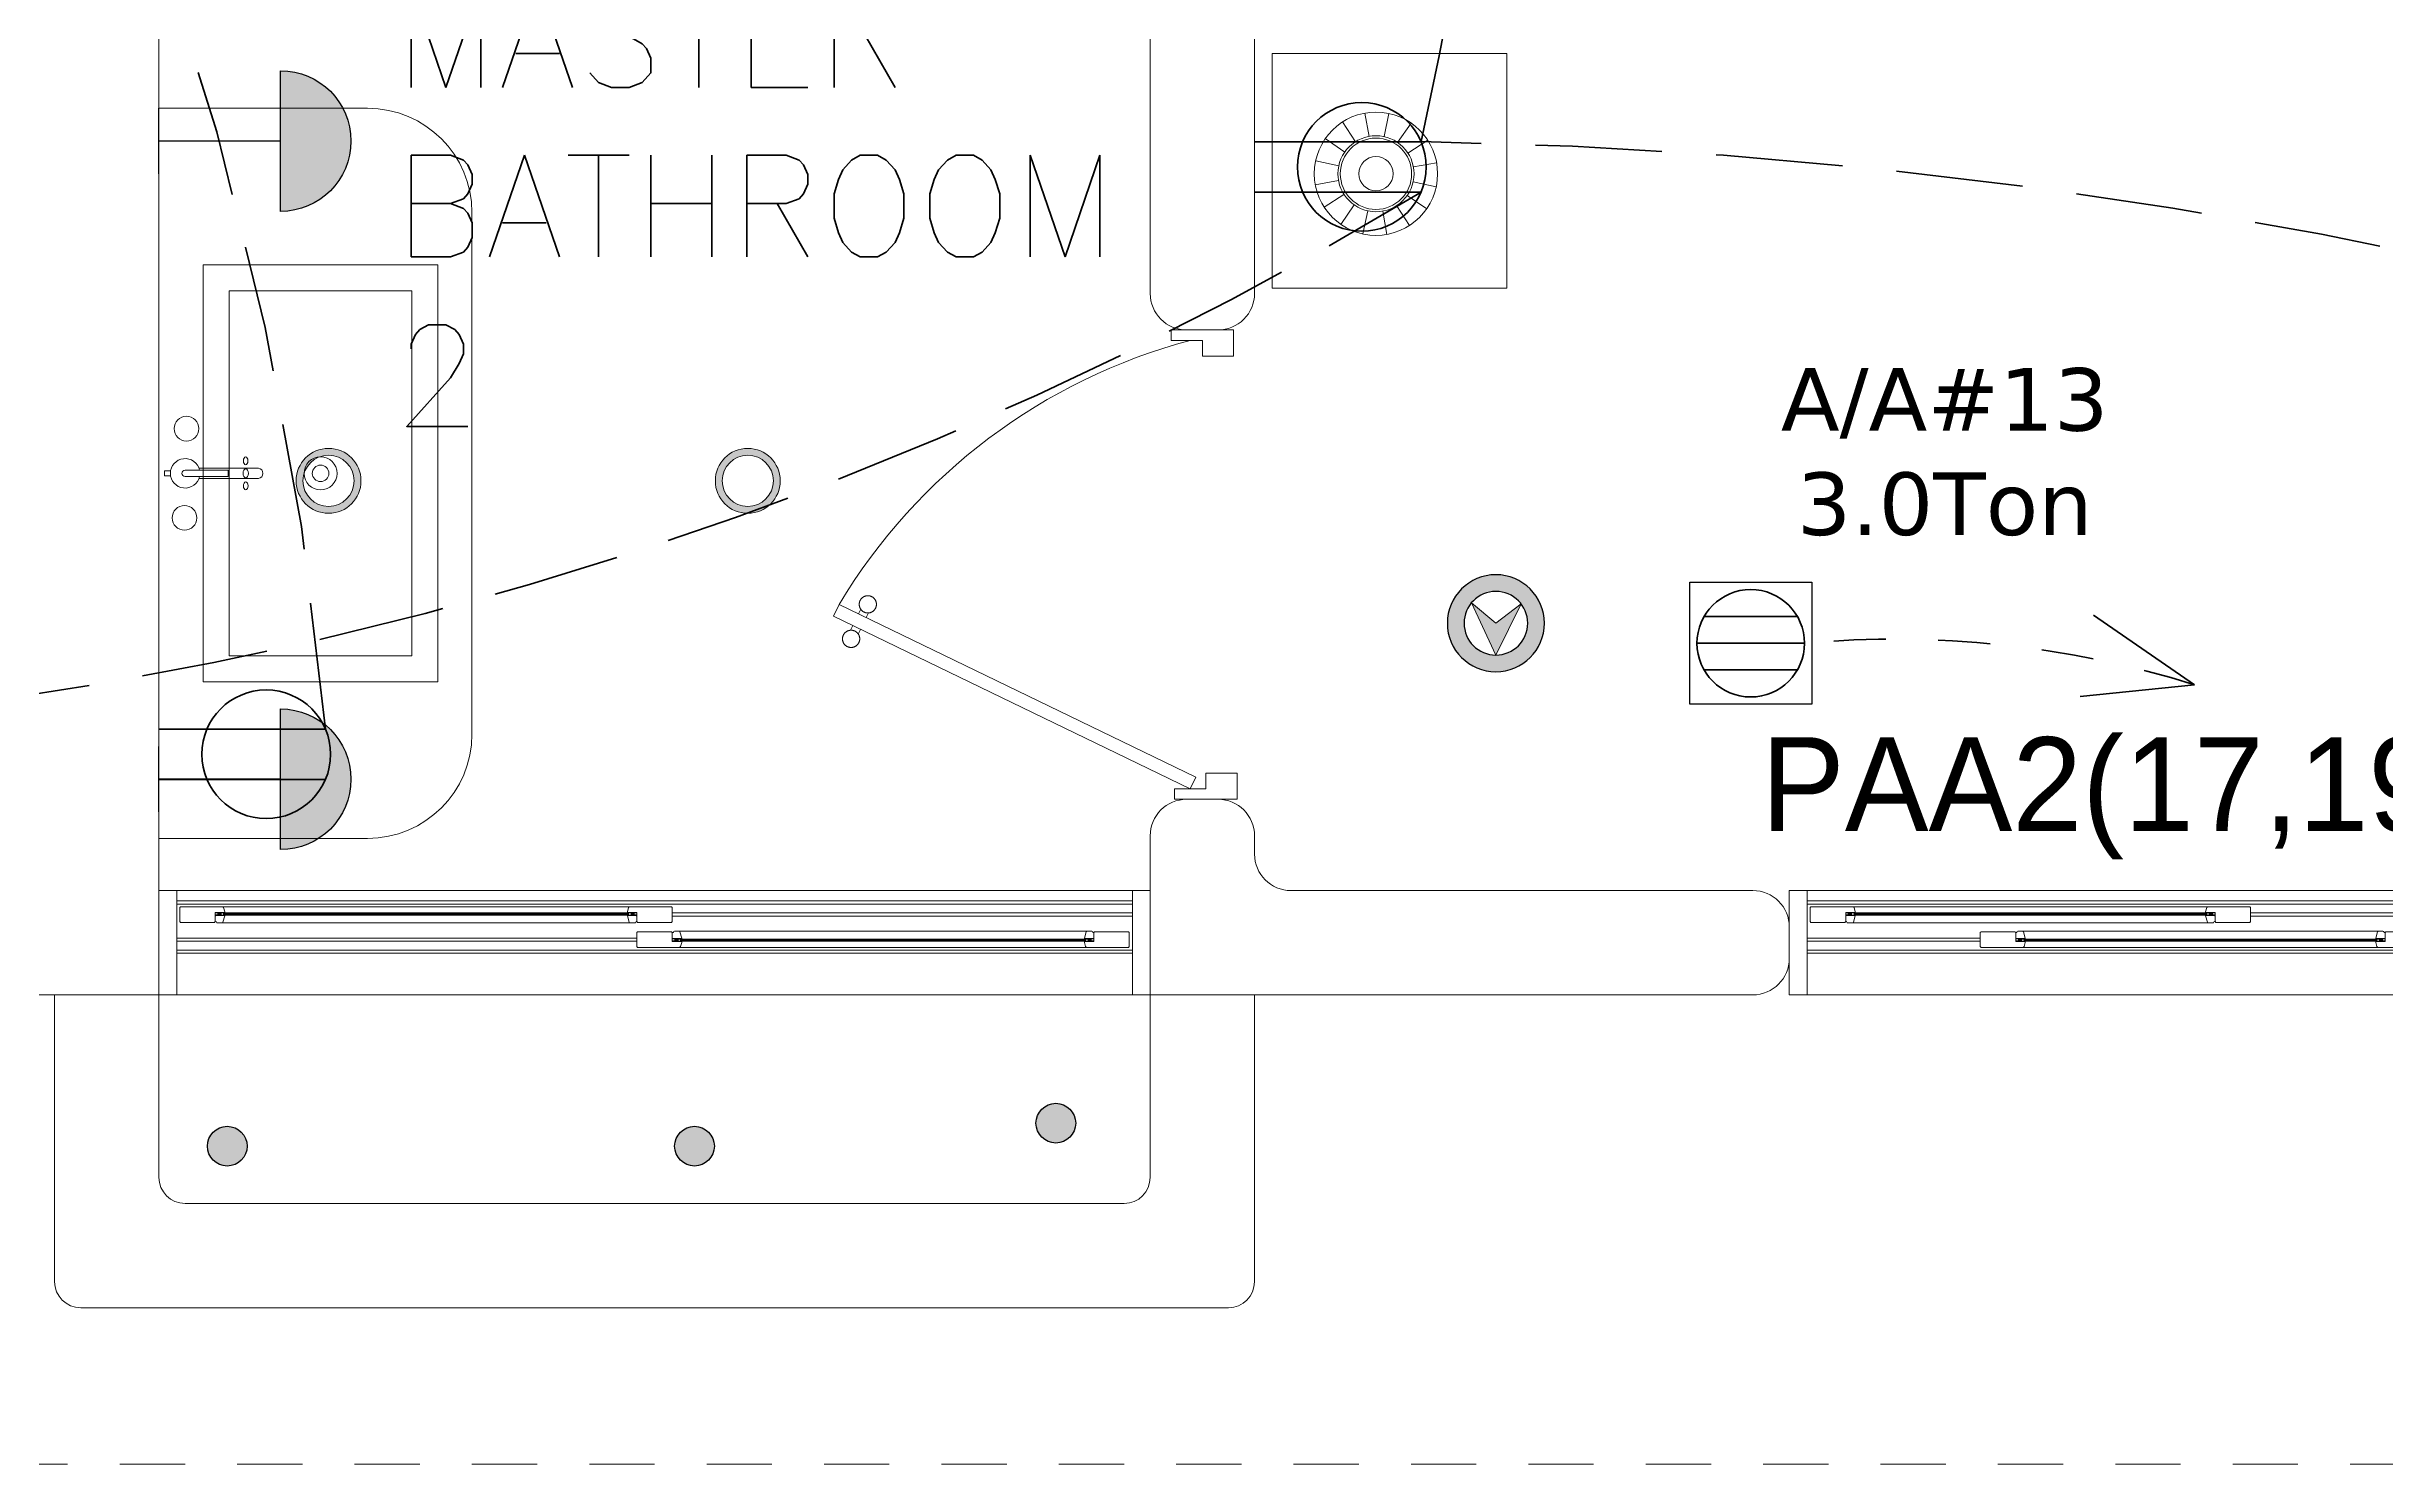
# Model space of a CAD drawing. Header units: metres. Extents: x 14 to 2416, y -346 to 476.
# Drawn here: x 146.262 to 150.744, y -152.828 to -150.11 of the extents above; entities that cross this region are included whole.
import ezdxf

# ---------------------------------------------------------------- set-up
doc = ezdxf.new("R2010")
doc.units = ezdxf.units.M
for name, pattern in [('0', [0]), ('CONTINUA', [0]), ('Dash Style-2', [0.694425, 0.48607, -0.208355]), ('HIDDEN2', [0.1875, 0.125, -0.0625])]:
    doc.linetypes.add(name, pattern=pattern)
doc.layers.get('0').update_dxf_attribs({"linetype": '0', "lineweight": 20})
doc.layers.add('1', color=1, linetype='Continuous')
doc.layers.add('MAVA Luminarias', color=1, linetype='Continuous')
for name, color, linetype, lineweight in [('A-ANNO-TEXT', 20, 'Continuous', 13), ('A-DOOR', 35, 'Continuous', 5), ('A-WALL', 250, 'Continuous', 20), ('baños', 251, 'Continuous', 0), ('cristales', 131, 'Continuous', 0), ('E Base Registro', 8, 'Continuous', 30), ('E Salida AAcond', 144, 'Continuous', 40), ('E Salida TCorrientes', 24, 'CONTINUA', 40), ('E Tuberia AAcond', 144, 'Dash Style-2', 40), ('E Tuberia Emp Piso', 24, 'Dash Style-2', 40), ('MAVA', 1, 'Continuous', 15), ('MAVA -LUMINARIAS', 1, 'Continuous', 18), ('MOBILIARIOS', 252, 'Continuous', 0), ('muros bajitos', 252, 'Continuous', 5), ('textos', 7, 'Continuous', 0)]:
    doc.layers.add(name, color=color, linetype=linetype, lineweight=lineweight)
doc.layers.add('Techos 1', color=7, linetype='HIDDEN2', lineweight=9, true_color=0x42391a)
doc.styles.add('CENTURY GOTHIC', font='GOTHIC.TTF')
doc.styles.get("Standard").update_dxf_attribs({"font": 'arial.ttf', "height": 0.1875})

# ---------------------------------------------------------------- blocks, each defined once
blk = doc.blocks.new('A$Cb50f4bf1')
at = {"layer": 'MOBILIARIOS'}
for p, q in [((0.45, 0.45), (0, 0.45)), ((0, 0.45), (0, 0)), ((0.45, 0), (0.45, 0.45)), ((0.2058, 0.3663), (0.2154, 0.322)), ((0.2519, 0.3671), (0.2438, 0.3224)), ((0.1314, 0.3148), (0.1695, 0.2902)), ((0.1635, 0.348), (0.1893, 0.3107)), ((0.2948, 0.3501), (0.2703, 0.312)), ((0.328, 0.318), (0.2907, 0.2922)), ((0.1144, 0.2719), (0.1591, 0.2638)), ((0.3463, 0.2757), (0.302, 0.2661)), ((0.1152, 0.2258), (0.1595, 0.2353)), ((0.3471, 0.2296), (0.3025, 0.2377)), ((0.1335, 0.1834), (0.1708, 0.2092)), ((0.1667, 0.1514), (0.1913, 0.1895)), ((0.2557, 0.1352), (0.2462, 0.1795)), ((0.2981, 0.1535), (0.2723, 0.1908)), ((0.3301, 0.1867), (0.292, 0.2112)), ((0.2096, 0.1344), (0.2177, 0.179)), ((0, 0), (0.45, 0))]:
    blk.add_line(p, q, dxfattribs=at)
for radius in [0.1182, 0.0729, 0.0684, 0.0328]:
    blk.add_circle((0.2308, 0.2507), radius, dxfattribs=at)
blk = doc.blocks.new('A$C539e194f')
at = {"layer": 'A-DOOR'}
for p, q in [((0, 0.2), (3.2, 0.2)), ((0, 0), (0, 0.2)), ((0.034, 0.2), (0.034, 0)), ((3.166, 0.2), (3.166, 0)), ((3.2, 0), (3.2, 0.2)), ((0.034, 0.12), (3.166, 0.12)), ((0.366, 0.1075), (0.3675, 0.109)), ((0.366, 0.0805), (0.366, 0.1075)), ((0.3675, 0.109), (0.4481, 0.109)), ((0.4515, 0.098), (0.434, 0.098)), ((0.434, 0.098), (0.434, 0.0805)), ((0.434, 0.095), (0.439, 0.095)), ((0.434, 0.095), (0.439, 0.095)), ((0.439, 0.097), (0.445, 0.093)), ((0.439, 0.093), (0.445, 0.097)), ((0.4481, 0.109), (0.45, 0.1075)), ((1.1279, 0.109), (0.4481, 0.109)), ((0.45, 0.1075), (0.452, 0.0995)), ((0.452, 0.0985), (0.4515, 0.098)), ((0.452, 0.0995), (0.452, 0.0985)), ((1.126, 0.1075), (1.124, 0.0995)), ((1.124, 0.0995), (1.124, 0.0985)), ((1.124, 0.0985), (1.1245, 0.098)), ((1.1245, 0.098), (1.142, 0.098)), ((1.1279, 0.109), (1.126, 0.1075)), ((1.2085, 0.109), (1.1279, 0.109)), ((1.137, 0.097), (1.131, 0.093)), ((1.137, 0.093), (1.131, 0.097)), ((1.142, 0.095), (1.137, 0.095)), ((1.142, 0.095), (1.137, 0.095)), ((1.142, 0.098), (1.142, 0.0805)), ((1.21, 0.1075), (1.2085, 0.109)), ((1.21, 0.0805), (1.21, 0.1075)), ((1.99, 0.1075), (1.9915, 0.109)), ((1.99, 0.0805), (1.99, 0.1075)), ((1.9915, 0.109), (2.0721, 0.109)), ((2.0755, 0.098), (2.058, 0.098)), ((2.058, 0.098), (2.058, 0.0805)), ((2.058, 0.095), (2.063, 0.095)), ((2.058, 0.095), (2.063, 0.095)), ((2.063, 0.097), (2.069, 0.093)), ((2.063, 0.093), (2.069, 0.097)), ((2.0721, 0.109), (2.074, 0.1075)), ((2.0721, 0.109), (2.7519, 0.109)), ((2.074, 0.1075), (2.076, 0.0995)), ((2.076, 0.0985), (2.0755, 0.098)), ((2.076, 0.0995), (2.076, 0.0985)), ((2.75, 0.1075), (2.748, 0.0995)), ((2.748, 0.0995), (2.748, 0.0985)), ((2.748, 0.0985), (2.7485, 0.098)), ((2.7485, 0.098), (2.766, 0.098)), ((2.7519, 0.109), (2.75, 0.1075)), ((2.8325, 0.109), (2.7519, 0.109)), ((2.761, 0.097), (2.755, 0.093)), ((2.761, 0.093), (2.755, 0.097)), ((2.766, 0.095), (2.761, 0.095)), ((2.766, 0.095), (2.761, 0.095)), ((2.766, 0.098), (2.766, 0.0805)), ((2.834, 0.1075), (2.8325, 0.109)), ((2.834, 0.0805), (2.834, 0.1075)), ((0.0415, 0.061), (0.04, 0.0595)), ((0.04, 0.0595), (0.04, 0.0325)), ((0.1065, 0.061), (0.0415, 0.061)), ((0.108, 0.0595), (0.1065, 0.061)), ((0.108, 0.042), (0.108, 0.0595)), ((0.108, 0.045), (0.113, 0.045)), ((0.108, 0.045), (0.113, 0.045)), ((0.113, 0.043), (0.119, 0.047)), ((0.113, 0.047), (0.119, 0.043)), ((0.8028, 0.062), (0.1212, 0.062)), ((0.3675, 0.079), (0.366, 0.0805)), ((0.4325, 0.079), (0.3675, 0.079)), ((0.434, 0.0805), (0.4325, 0.079)), ((0.4472, 0.078), (1.1288, 0.078)), ((0.811, 0.043), (0.805, 0.047)), ((0.811, 0.047), (0.805, 0.043)), ((0.816, 0.045), (0.811, 0.045)), ((0.816, 0.045), (0.811, 0.045)), ((0.816, 0.0595), (0.8175, 0.061)), ((0.816, 0.042), (0.816, 0.0595)), ((0.8175, 0.061), (0.8825, 0.061)), ((0.884, 0.0595), (0.8825, 0.061)), ((0.884, 0.0595), (0.884, 0.0325)), ((1.142, 0.0805), (1.1435, 0.079)), ((1.1435, 0.079), (1.2085, 0.079)), ((1.2085, 0.079), (1.21, 0.0805)), ((1.9915, 0.079), (1.99, 0.0805)), ((2.0565, 0.079), (1.9915, 0.079)), ((2.058, 0.0805), (2.0565, 0.079)), ((2.7528, 0.078), (2.0712, 0.078)), ((2.316, 0.0595), (2.3175, 0.061)), ((2.316, 0.0595), (2.316, 0.0325)), ((2.3825, 0.061), (2.3175, 0.061)), ((2.384, 0.0595), (2.3825, 0.061)), ((2.384, 0.042), (2.384, 0.0595)), ((2.384, 0.045), (2.389, 0.045)), ((2.384, 0.045), (2.389, 0.045)), ((2.389, 0.043), (2.395, 0.047)), ((2.389, 0.047), (2.395, 0.043)), ((2.3972, 0.062), (3.0788, 0.062)), ((2.766, 0.0805), (2.7675, 0.079)), ((2.7675, 0.079), (2.8325, 0.079)), ((2.8325, 0.079), (2.834, 0.0805)), ((3.087, 0.043), (3.081, 0.047)), ((3.087, 0.047), (3.081, 0.043)), ((3.092, 0.045), (3.087, 0.045)), ((3.092, 0.045), (3.087, 0.045)), ((3.092, 0.0595), (3.0935, 0.061)), ((3.092, 0.042), (3.092, 0.0595)), ((3.0935, 0.061), (3.1585, 0.061)), ((3.1585, 0.061), (3.16, 0.0595)), ((3.16, 0.0595), (3.16, 0.0325)), ((0.034, 0.02), (3.166, 0.02)), ((0.04, 0.0325), (0.0415, 0.031)), ((0.0415, 0.031), (0.1221, 0.031)), ((0.1255, 0.042), (0.108, 0.042)), ((0.1221, 0.031), (0.124, 0.0325)), ((0.1221, 0.031), (0.8019, 0.031)), ((0.124, 0.0325), (0.126, 0.0405)), ((0.126, 0.0415), (0.1255, 0.042)), ((0.126, 0.0405), (0.126, 0.0415)), ((0.798, 0.0415), (0.7985, 0.042)), ((0.798, 0.0405), (0.798, 0.0415)), ((0.8, 0.0325), (0.798, 0.0405)), ((0.7985, 0.042), (0.816, 0.042)), ((0.8019, 0.031), (0.8, 0.0325)), ((0.8825, 0.031), (0.8019, 0.031)), ((0.884, 0.0325), (0.8825, 0.031)), ((2.316, 0.0325), (2.3175, 0.031)), ((2.3175, 0.031), (2.3981, 0.031)), ((2.4015, 0.042), (2.384, 0.042)), ((2.3981, 0.031), (2.4, 0.0325)), ((3.0779, 0.031), (2.3981, 0.031)), ((2.4, 0.0325), (2.402, 0.0405)), ((2.402, 0.0415), (2.4015, 0.042)), ((2.402, 0.0405), (2.402, 0.0415)), ((3.074, 0.0415), (3.0745, 0.042)), ((3.074, 0.0405), (3.074, 0.0415)), ((3.076, 0.0325), (3.074, 0.0405)), ((3.0745, 0.042), (3.092, 0.042)), ((3.0779, 0.031), (3.076, 0.0325)), ((3.1585, 0.031), (3.0779, 0.031)), ((3.16, 0.0325), (3.1585, 0.031)), ((0, 0), (3.2, 0))]:
    blk.add_line(p, q, dxfattribs=at)
at = {"layer": 'A-DOOR', "color": 8}
for p, q in [((0.034, 0.114), (3.166, 0.114)), ((0.366, 0.097), (0.034, 0.097)), ((0.366, 0.091), (0.034, 0.091)), ((1.21, 0.097), (1.99, 0.097)), ((1.21, 0.091), (1.99, 0.091)), ((2.834, 0.097), (3.166, 0.097)), ((2.834, 0.091), (3.166, 0.091)), ((2.316, 0.049), (0.884, 0.049)), ((0.034, 0.026), (3.166, 0.026)), ((2.316, 0.043), (0.884, 0.043))]:
    blk.add_line(p, q, dxfattribs=at)
at = {"layer": 'A-DOOR'}
for points in [[(0.434, 0.095), (0.439, 0.095), (0.439, 0.095), (0.434, 0.095)], [(1.137, 0.097), (0.439, 0.097), (0.439, 0.093), (1.137, 0.093)], [(0.439, 0.097), (0.445, 0.097), (0.445, 0.093), (0.439, 0.093)], [(0.4515, 0.098), (0.4395, 0.098), (0.4395, 0.097), (0.4515, 0.097)], [(0.4515, 0.093), (0.4395, 0.093), (0.4395, 0.092), (0.4515, 0.092)], [(0.445, 0.097), (0.45, 0.097), (0.45, 0.093), (0.445, 0.093)], [(1.1245, 0.098), (1.1365, 0.098), (1.1365, 0.097), (1.1245, 0.097)], [(1.1245, 0.093), (1.1365, 0.093), (1.1365, 0.092), (1.1245, 0.092)], [(1.131, 0.097), (1.126, 0.097), (1.126, 0.093), (1.131, 0.093)], [(1.137, 0.097), (1.131, 0.097), (1.131, 0.093), (1.137, 0.093)], [(1.142, 0.095), (1.137, 0.095), (1.137, 0.095), (1.142, 0.095)], [(2.058, 0.095), (2.063, 0.095), (2.063, 0.095), (2.058, 0.095)], [(2.063, 0.097), (2.069, 0.097), (2.069, 0.093), (2.063, 0.093)], [(2.063, 0.097), (2.761, 0.097), (2.761, 0.093), (2.063, 0.093)], [(2.0755, 0.098), (2.0635, 0.098), (2.0635, 0.097), (2.0755, 0.097)], [(2.0755, 0.093), (2.0635, 0.093), (2.0635, 0.092), (2.0755, 0.092)], [(2.069, 0.097), (2.074, 0.097), (2.074, 0.093), (2.069, 0.093)], [(2.7485, 0.098), (2.7605, 0.098), (2.7605, 0.097), (2.7485, 0.097)], [(2.7485, 0.093), (2.7605, 0.093), (2.7605, 0.092), (2.7485, 0.092)], [(2.755, 0.097), (2.75, 0.097), (2.75, 0.093), (2.755, 0.093)], [(2.761, 0.097), (2.755, 0.097), (2.755, 0.093), (2.761, 0.093)], [(2.766, 0.095), (2.761, 0.095), (2.761, 0.095), (2.766, 0.095)], [(0.108, 0.045), (0.113, 0.045), (0.113, 0.045), (0.108, 0.045)], [(0.113, 0.043), (0.119, 0.043), (0.119, 0.047), (0.113, 0.047)], [(0.113, 0.043), (0.811, 0.043), (0.811, 0.047), (0.113, 0.047)], [(0.1255, 0.047), (0.1135, 0.047), (0.1135, 0.048), (0.1255, 0.048)], [(0.119, 0.043), (0.124, 0.043), (0.124, 0.047), (0.119, 0.047)], [(0.7985, 0.047), (0.8105, 0.047), (0.8105, 0.048), (0.7985, 0.048)], [(0.805, 0.043), (0.8, 0.043), (0.8, 0.047), (0.805, 0.047)], [(0.811, 0.043), (0.805, 0.043), (0.805, 0.047), (0.811, 0.047)], [(0.816, 0.045), (0.811, 0.045), (0.811, 0.045), (0.816, 0.045)], [(2.384, 0.045), (2.389, 0.045), (2.389, 0.045), (2.384, 0.045)], [(3.087, 0.043), (2.389, 0.043), (2.389, 0.047), (3.087, 0.047)], [(2.389, 0.043), (2.395, 0.043), (2.395, 0.047), (2.389, 0.047)], [(2.4015, 0.047), (2.3895, 0.047), (2.3895, 0.048), (2.4015, 0.048)], [(2.395, 0.043), (2.4, 0.043), (2.4, 0.047), (2.395, 0.047)], [(3.0745, 0.047), (3.0865, 0.047), (3.0865, 0.048), (3.0745, 0.048)], [(3.081, 0.043), (3.076, 0.043), (3.076, 0.047), (3.081, 0.047)], [(3.087, 0.043), (3.081, 0.043), (3.081, 0.047), (3.087, 0.047)], [(3.092, 0.045), (3.087, 0.045), (3.087, 0.045), (3.092, 0.045)], [(0.1255, 0.042), (0.1135, 0.042), (0.1135, 0.043), (0.1255, 0.043)], [(0.7985, 0.042), (0.8105, 0.042), (0.8105, 0.043), (0.7985, 0.043)], [(2.4015, 0.042), (2.3895, 0.042), (2.3895, 0.043), (2.4015, 0.043)], [(3.0745, 0.042), (3.0865, 0.042), (3.0865, 0.043), (3.0745, 0.043)]]:
    blk.add_lwpolyline(points, close=True, dxfattribs=at)
for points in [[(0.4361, 0.0795, 0.341999), (0.4342, 0.081), (0.434, 0.0813), (0.434, 0.091), (0.435, 0.092), (0.452, 0.092), (0.452, 0.0915), (0.4487, 0.0791, -0.339454), (0.4472, 0.078), (0.4381, 0.078, -0.341999)], [(1.1399, 0.0795, -0.341999), (1.1418, 0.081), (1.142, 0.0813), (1.142, 0.091), (1.141, 0.092), (1.124, 0.092), (1.124, 0.0915), (1.1273, 0.0791, 0.339454), (1.1288, 0.078), (1.1379, 0.078, 0.341999)], [(2.0601, 0.0795, 0.341999), (2.0582, 0.081), (2.058, 0.0813), (2.058, 0.091), (2.059, 0.092), (2.076, 0.092), (2.076, 0.0915), (2.0727, 0.0791, -0.339454), (2.0712, 0.078), (2.0621, 0.078, -0.341999)], [(2.7639, 0.0795, -0.341999), (2.7658, 0.081), (2.766, 0.0813), (2.766, 0.091), (2.765, 0.092), (2.748, 0.092), (2.748, 0.0915), (2.7513, 0.0791, 0.339454), (2.7528, 0.078), (2.7619, 0.078, 0.341999)], [(0.1101, 0.0605, -0.341999), (0.1082, 0.059), (0.108, 0.0587), (0.108, 0.049), (0.109, 0.048), (0.126, 0.048), (0.126, 0.0485), (0.1227, 0.0609, 0.339454), (0.1212, 0.062), (0.1121, 0.062, 0.341999)], [(0.8139, 0.0605, 0.341999), (0.8158, 0.059), (0.816, 0.0587), (0.816, 0.049), (0.815, 0.048), (0.798, 0.048), (0.798, 0.0485), (0.8013, 0.0609, -0.339454), (0.8028, 0.062), (0.8119, 0.062, -0.341999)], [(2.3861, 0.0605, -0.341999), (2.3842, 0.059), (2.384, 0.0587), (2.384, 0.049), (2.385, 0.048), (2.402, 0.048), (2.402, 0.0485), (2.3987, 0.0609, 0.339454), (2.3972, 0.062), (2.3881, 0.062, 0.341999)], [(3.0899, 0.0605, 0.341999), (3.0918, 0.059), (3.092, 0.0587), (3.092, 0.049), (3.091, 0.048), (3.074, 0.048), (3.074, 0.0485), (3.0773, 0.0609, -0.339454), (3.0788, 0.062), (3.0879, 0.062, -0.341999)]]:
    blk.add_lwpolyline(points, format="xyb", close=True, dxfattribs=at)
at = {"layer": 'A-DOOR', "color": 7}
for points in [[(1.137, 0.093), (0.439, 0.093), (0.439, 0.097), (1.137, 0.097)], [(2.063, 0.093), (2.761, 0.093), (2.761, 0.097), (2.063, 0.097)], [(0.113, 0.047), (0.811, 0.047), (0.811, 0.043), (0.113, 0.043)], [(3.087, 0.047), (2.389, 0.047), (2.389, 0.043), (3.087, 0.043)]]:
    blk.add_lwpolyline(points, close=True, dxfattribs=at)
at = {"layer": 'cristales', "const_width": 0.004}
for points in [[(1.126, 0.095), (0.45, 0.095)], [(2.074, 0.095), (2.75, 0.095)], [(0.124, 0.045), (0.8, 0.045)], [(3.076, 0.045), (2.4, 0.045)]]:
    blk.add_lwpolyline(points, dxfattribs=at)
blk = doc.blocks.new('P90')
at = {"layer": 'A-DOOR'}
for p, q in [((-0.0476, -0.8576), (0.6364, -0.5264)), ((0.5992, -0.5445), (0.5949, -0.5355)), ((0.6473, -0.5489), (0.6364, -0.5264)), ((-0.0368, -0.88), (0.6473, -0.5489)), ((0.5843, -0.5517), (0.58, -0.5427)), ((0.5952, -0.5741), (0.5995, -0.5831)), ((0.6101, -0.5669), (0.6144, -0.5759)), ((-0.0368, -0.88), (-0.0476, -0.8576))]:
    blk.add_line(p, q, dxfattribs=at)
for points in [[(-0.06, -0.02), (-0.06, -0.05), (-0.12, -0.05), (-0.12, 0), (0, 0), (0, -0.02)], [(-0.0668, -0.88), (-0.0668, -0.85), (-0.1268, -0.85), (-0.1268, -0.9), (-0.0068, -0.9), (-0.0068, -0.88)]]:
    blk.add_lwpolyline(points, close=True, dxfattribs=at)
blk.add_arc((-0.3259, -1.105), 1.1228, 31.0139, 75.0797, dxfattribs=at)
for points in [[(0.5812, -0.5096), (0.5857, -0.5096), (0.5933, -0.5141), (0.5977, -0.5218), (0.5977, -0.5306), (0.5933, -0.5383), (0.5856, -0.5427), (0.5767, -0.5427), (0.5691, -0.5383), (0.5647, -0.5306), (0.5647, -0.5217), (0.5691, -0.514), (0.5768, -0.5096), (0.5812, -0.5096)], [(0.6133, -0.5758), (0.6177, -0.5758), (0.6254, -0.5803), (0.6298, -0.5879), (0.6298, -0.5968), (0.6253, -0.6045), (0.6176, -0.6089), (0.6088, -0.6089), (0.6011, -0.6044), (0.5967, -0.5967), (0.5967, -0.5879), (0.6011, -0.5802), (0.6088, -0.5758), (0.6133, -0.5758)]]:
    blk.add_open_spline(points, degree=2, dxfattribs=at)
blk = doc.blocks.new('A$C8d867532')
at = {"layer": 'baños', "linetype": 'Continuous'}
blk.add_line((0.0395, 0.4062, 0), (0.1223, 0.4062, 0.0004), dxfattribs=at)
at = {"layer": 'baños'}
for points in [[(0.0743, 0.8), (0.5243, 0.8), (0.5243, 0), (0.0743, 0)], [(0.1243, 0.75), (0.4743, 0.75), (0.4743, 0.05), (0.1243, 0.05)]]:
    blk.add_lwpolyline(points, close=True, dxfattribs=at)
at = {"layer": 'baños', "linetype": 'Continuous'}
for points, elevation in [([(0.0114, 0.405), (0.0005, 0.405), (0, 0.4043), (0, 0.3957)], 0), ([(0.1223, 0.4062), (0.1223, 0.3939)], 0.0004), ([(0, 0.3957), (0.0005, 0.395), (0.0114, 0.395)], 0)]:
    blk.add_lwpolyline(points, dxfattribs=dict(at, elevation=elevation))
blk.add_lwpolyline([(0.0672, 0.3939, -9.082434), (0.0672, 0.4062)], format="xyb", dxfattribs=at)
at = {"layer": 'baños', "linetype": 'Continuous', "elevation": 0}
for points in [[(0.0333, 0.4, -0.385153), (0.0395, 0.4062), (0.0395, 0.4062)], [(0.0661, 0.4101), (0.1804, 0.4101, -0.363105), (0.1887, 0.4, -0.363105), (0.1804, 0.39), (0.0661, 0.39)], [(0.0333, 0.4, 0.385153), (0.0395, 0.3939), (0.0395, 0.3939)]]:
    blk.add_lwpolyline(points, format="xyb", dxfattribs=at)
at = {"layer": 'baños', "linetype": 'Continuous', "extrusion": (1.31781e-06, -1, -8.43443e-26), "elevation": -0.3939}
blk.add_lwpolyline([(0.1223, 0.0004), (0.0395, 0)], close=True, dxfattribs=at)
at = {"layer": 'baños', "linetype": 'Continuous'}
for centre, radius in [((0.0422, 0.4857), 0.0237), ((0.2993, 0.4), 0.0317), ((0.2993, 0.4), 0.0159), ((0.0384, 0.3146), 0.0237)]:
    blk.add_circle(centre, radius, dxfattribs=at)
at = {"layer": 'baños', "linetype": 'Continuous', "extrusion": (3.61622e-27, 8.43443e-26, -1)}
for centre, major_axis, ratio in [((0.1558, 0.4), (0, -0.0085), 0.599546), ((0.1557, 0.424), (0.00005, -0.0075), 0.581577), ((0.1558, 0.376), (0.00005, -0.0075), 0.581577)]:
    blk.add_ellipse(centre, major_axis=major_axis, ratio=ratio, dxfattribs=at)
at = {"layer": 'baños', "linetype": 'Continuous', "flags": 8}
for tag, p in [('TRADENAME', (0.1887, 0.4, 0)), ('MODELNUMBER', (0.1887, 0.4, 0)), ('MATERIAL', (0.1888, 0.4, 0)), ('PRODUCT', (0.1888, 0.4, 0))]:
    blk.add_attdef(tag, p, '', height=0.0000254, rotation=270.0001, dxfattribs=at)
at = {"layer": 'baños', "linetype": 'Continuous'}
for tag, p in [('MATERIAL', (0.299, 0.3999)), ('PRODUCT', (0.299, 0.3999)), ('TRADENAME', (0.2991, 0.3999)), ('MODELNUMBER', (0.2991, 0.3999))]:
    blk.add_attdef(tag, p, '', height=0.0000254, rotation=90.0001, dxfattribs=at)
blk = doc.blocks.new('A$C57825f6e')
at = {"layer": 'A-DOOR'}
for p, q in [((0, 0.2), (1.9, 0.2)), ((0, 0.2), (0, 0)), ((0.034, 0), (0.034, 0.2)), ((0.034, 0.18), (1.866, 0.18)), ((1.866, 0), (1.866, 0.2)), ((1.9, 0.2), (1.9, 0)), ((0.04, 0.1675), (0.0415, 0.169)), ((0.04, 0.1405), (0.04, 0.1675)), ((0.0415, 0.139), (0.04, 0.1405)), ((0.0415, 0.169), (0.1221, 0.169)), ((0.1065, 0.139), (0.0415, 0.139)), ((0.108, 0.1405), (0.1065, 0.139)), ((0.1255, 0.158), (0.108, 0.158)), ((0.108, 0.158), (0.108, 0.1405)), ((0.108, 0.155), (0.113, 0.155)), ((0.108, 0.155), (0.113, 0.155)), ((0.113, 0.157), (0.119, 0.153)), ((0.113, 0.153), (0.119, 0.157)), ((0.9028, 0.138), (0.1212, 0.138)), ((0.1221, 0.169), (0.124, 0.1675)), ((0.1221, 0.169), (0.9019, 0.169)), ((0.124, 0.1675), (0.126, 0.1595)), ((0.126, 0.1585), (0.1255, 0.158)), ((0.126, 0.1595), (0.126, 0.1585)), ((0.9, 0.1675), (0.898, 0.1595)), ((0.898, 0.1595), (0.898, 0.1585)), ((0.898, 0.1585), (0.8985, 0.158)), ((0.8985, 0.158), (0.916, 0.158)), ((0.9019, 0.169), (0.9, 0.1675)), ((0.9825, 0.169), (0.9019, 0.169)), ((0.911, 0.157), (0.905, 0.153)), ((0.911, 0.153), (0.905, 0.157)), ((0.916, 0.155), (0.911, 0.155)), ((0.916, 0.155), (0.911, 0.155)), ((0.916, 0.158), (0.916, 0.1405)), ((0.916, 0.1405), (0.9175, 0.139)), ((0.9175, 0.139), (0.9825, 0.139)), ((0.984, 0.1675), (0.9825, 0.169)), ((0.984, 0.1405), (0.9825, 0.139)), ((0.984, 0.1405), (0.984, 0.1675)), ((0.9175, 0.121), (0.916, 0.1195)), ((0.916, 0.1195), (0.916, 0.0925)), ((0.916, 0.0925), (0.9175, 0.091)), ((0.9825, 0.121), (0.9175, 0.121)), ((0.9175, 0.091), (0.9981, 0.091)), ((0.984, 0.1195), (0.9825, 0.121)), ((0.984, 0.102), (0.984, 0.1195)), ((0.984, 0.105), (0.989, 0.105)), ((0.984, 0.105), (0.989, 0.105)), ((1.0015, 0.102), (0.984, 0.102)), ((0.989, 0.103), (0.995, 0.107)), ((0.989, 0.107), (0.995, 0.103)), ((0.9972, 0.122), (1.7788, 0.122)), ((0.9981, 0.091), (1, 0.0925)), ((1.7779, 0.091), (0.9981, 0.091)), ((1, 0.0925), (1.002, 0.1005)), ((1.002, 0.1015), (1.0015, 0.102)), ((1.002, 0.1005), (1.002, 0.1015)), ((1.774, 0.1015), (1.7745, 0.102)), ((1.774, 0.1005), (1.774, 0.1015)), ((1.776, 0.0925), (1.774, 0.1005)), ((1.7745, 0.102), (1.792, 0.102)), ((1.7779, 0.091), (1.776, 0.0925)), ((1.8585, 0.091), (1.7779, 0.091)), ((1.787, 0.103), (1.781, 0.107)), ((1.787, 0.107), (1.781, 0.103)), ((1.792, 0.105), (1.787, 0.105)), ((1.792, 0.105), (1.787, 0.105)), ((1.792, 0.1195), (1.7935, 0.121)), ((1.792, 0.102), (1.792, 0.1195)), ((1.7935, 0.121), (1.8585, 0.121)), ((1.8585, 0.121), (1.86, 0.1195)), ((1.86, 0.0925), (1.8585, 0.091)), ((1.86, 0.1195), (1.86, 0.0925)), ((0.034, 0.08), (1.866, 0.08)), ((0, 0), (1.9, 0))]:
    blk.add_line(p, q, dxfattribs=at)
at = {"layer": 'A-DOOR', "color": 8}
for p, q in [((0.034, 0.174), (1.866, 0.174)), ((1.866, 0.157), (0.984, 0.157)), ((1.866, 0.151), (0.984, 0.151)), ((0.916, 0.109), (0.034, 0.109)), ((0.916, 0.103), (0.034, 0.103)), ((0.034, 0.086), (1.866, 0.086))]:
    blk.add_line(p, q, dxfattribs=at)
at = {"layer": 'A-DOOR'}
for points in [[(0.108, 0.155), (0.113, 0.155), (0.113, 0.155), (0.108, 0.155)], [(0.113, 0.157), (0.119, 0.157), (0.119, 0.153), (0.113, 0.153)], [(0.113, 0.157), (0.911, 0.157), (0.911, 0.153), (0.113, 0.153)], [(0.1255, 0.158), (0.1135, 0.158), (0.1135, 0.157), (0.1255, 0.157)], [(0.1255, 0.153), (0.1135, 0.153), (0.1135, 0.152), (0.1255, 0.152)], [(0.119, 0.157), (0.124, 0.157), (0.124, 0.153), (0.119, 0.153)], [(0.8985, 0.158), (0.9105, 0.158), (0.9105, 0.157), (0.8985, 0.157)], [(0.8985, 0.153), (0.9105, 0.153), (0.9105, 0.152), (0.8985, 0.152)], [(0.905, 0.157), (0.9, 0.157), (0.9, 0.153), (0.905, 0.153)], [(0.911, 0.157), (0.905, 0.157), (0.905, 0.153), (0.911, 0.153)], [(0.916, 0.155), (0.911, 0.155), (0.911, 0.155), (0.916, 0.155)], [(0.984, 0.105), (0.989, 0.105), (0.989, 0.105), (0.984, 0.105)], [(1.787, 0.103), (0.989, 0.103), (0.989, 0.107), (1.787, 0.107)], [(0.989, 0.103), (0.995, 0.103), (0.995, 0.107), (0.989, 0.107)], [(1.0015, 0.107), (0.9895, 0.107), (0.9895, 0.108), (1.0015, 0.108)], [(1.0015, 0.102), (0.9895, 0.102), (0.9895, 0.103), (1.0015, 0.103)], [(0.995, 0.103), (1, 0.103), (1, 0.107), (0.995, 0.107)], [(1.7745, 0.107), (1.7865, 0.107), (1.7865, 0.108), (1.7745, 0.108)], [(1.7745, 0.102), (1.7865, 0.102), (1.7865, 0.103), (1.7745, 0.103)], [(1.781, 0.103), (1.776, 0.103), (1.776, 0.107), (1.781, 0.107)], [(1.787, 0.103), (1.781, 0.103), (1.781, 0.107), (1.787, 0.107)], [(1.792, 0.105), (1.787, 0.105), (1.787, 0.105), (1.792, 0.105)]]:
    blk.add_lwpolyline(points, close=True, dxfattribs=at)
for points in [[(0.1101, 0.1395, 0.341999), (0.1082, 0.141), (0.108, 0.1413), (0.108, 0.151), (0.109, 0.152), (0.126, 0.152), (0.126, 0.1515), (0.1227, 0.1391, -0.339454), (0.1212, 0.138), (0.1121, 0.138, -0.341999)], [(0.9139, 0.1395, -0.341999), (0.9158, 0.141), (0.916, 0.1413), (0.916, 0.151), (0.915, 0.152), (0.898, 0.152), (0.898, 0.1515), (0.9013, 0.1391, 0.339454), (0.9028, 0.138), (0.9119, 0.138, 0.341999)], [(0.9861, 0.1205, -0.341999), (0.9842, 0.119), (0.984, 0.1187), (0.984, 0.109), (0.985, 0.108), (1.002, 0.108), (1.002, 0.1085), (0.9987, 0.1209, 0.339454), (0.9972, 0.122), (0.9881, 0.122, 0.341999)], [(1.7899, 0.1205, 0.341999), (1.7918, 0.119), (1.792, 0.1187), (1.792, 0.109), (1.791, 0.108), (1.774, 0.108), (1.774, 0.1085), (1.7773, 0.1209, -0.339454), (1.7788, 0.122), (1.7879, 0.122, -0.341999)]]:
    blk.add_lwpolyline(points, format="xyb", close=True, dxfattribs=at)
at = {"layer": 'A-DOOR', "color": 7}
for points in [[(0.113, 0.153), (0.911, 0.153), (0.911, 0.157), (0.113, 0.157)], [(1.787, 0.107), (0.989, 0.107), (0.989, 0.103), (1.787, 0.103)]]:
    blk.add_lwpolyline(points, close=True, dxfattribs=at)
at = {"layer": 'cristales', "const_width": 0.004}
for points in [[(0.124, 0.155), (0.9, 0.155)], [(1.776, 0.105), (1, 0.105)]]:
    blk.add_lwpolyline(points, dxfattribs=at)
blk = doc.blocks.new('PL BASE 2N NASAS 09')
at = {"layer": 'A-WALL'}
for p, q in [((174.1475, -23.8682), (174.1475, -20.6058)), ((173.9475, -21.6017), (173.9475, -23.8667)), ((172.0475, -22.6608), (172.0475, -25.2117)), ((174.0175, -23.9367), (174.0775, -23.9367)), ((174.0175, -24.8367), (174.0775, -24.8367)), ((173.9475, -24.9067), (173.9475, -25.2117)), ((174.1475, -24.9067), (174.1475, -24.9417)), ((175.1026, -25.0117), (174.2175, -25.0117)), ((175.1726, -25.1417), (175.1726, -25.0817)), ((172.0475, -25.2117), (170.9725, -25.2117)), ((175.1026, -25.2117), (173.9475, -25.2117))]:
    blk.add_line(p, q, dxfattribs=at)
for centre, start, end in [((174.0175, -23.8667), 180, 270), ((174.0775, -23.8667), 270, 0.0062), ((174.0175, -24.9067), 90, 180), ((174.0775, -24.9067), 0, 90), ((174.2175, -24.9417), 180, 270), ((175.1026, -25.0817), 360, 90), ((175.1026, -25.1417), 270, 360)]:
    blk.add_arc(centre, 0.07, start, end, dxfattribs=at)
at = {"layer": 'baños'}
for p, q in [((172.4475, -23.5117), (172.0475, -23.5117)), ((172.6475, -23.7117), (172.6475, -24.7117)), ((172.4475, -24.9117), (172.0475, -24.9117))]:
    blk.add_line(p, q, dxfattribs=at)
for centre, start, end in [((172.4475, -23.7117), 0, 90), ((172.4475, -24.7117), 270, 0)]:
    blk.add_arc(centre, 0.2, start, end, dxfattribs=at)
at = {"layer": 'muros bajitos'}
for p, q in [((171.8475, -25.2117), (171.8475, -25.7617)), ((172.0475, -25.2117), (172.0475, -25.5617)), ((173.9475, -25.2117), (173.9475, -25.5617)), ((174.1475, -25.2117), (174.1475, -25.7617)), ((173.8975, -25.6117), (172.0975, -25.6117)), ((174.0975, -25.8117), (171.8975, -25.8117))]:
    blk.add_line(p, q, dxfattribs=at)
for centre, start, end in [((172.0975, -25.5617), 180, 270), ((173.8975, -25.5617), 270, 360), ((171.8975, -25.7617), 180, 270), ((174.0975, -25.7617), 270, 0)]:
    blk.add_arc(centre, 0.05, start, end, dxfattribs=at)
at = {"layer": 'Techos 1'}
blk.add_line((160.0475, -26.1117), (185.4975, -26.1117), dxfattribs=at)
at = {"color": 1}
blk.add_blockref('A$C57825f6e', (172.0475, -25.2117), dxfattribs=at)
at = {"layer": '1', "color": 1}
ref = blk.add_blockref('A$C8d867532', (172.0581, -24.6117), dxfattribs=at)
ref.add_attrib('MATERIAL', 'VITREOUS CHINA', (172.3571, -24.2116), dxfattribs={"layer": 'baños', "linetype": 'Continuous', "height": 0.0000254, "rotation": 270.0001})
ref.add_attrib('PRODUCT', 'BATHROOM SINK', (172.3571, -24.2116), dxfattribs={"layer": 'baños', "linetype": 'Continuous', "height": 0.0000254, "rotation": 270.0001})
ref.add_attrib('TRADENAME', 'VOX', (172.3572, -24.2118), dxfattribs={"layer": 'baños', "linetype": 'Continuous', "height": 0.0000254, "rotation": 270.0001})
ref.add_attrib('MODELNUMBER', 'K-5373', (172.3572, -24.2117), dxfattribs={"layer": 'baños', "linetype": 'Continuous', "height": 0.0000254, "rotation": 270.0001})
ref.add_attrib('MATERIAL', 'BRASS', (172.2469, -24.2118, 0), dxfattribs={"layer": 'baños', "linetype": 'Continuous', "height": 0.0000254, "rotation": 90.0001})
ref.add_attrib('PRODUCT', 'FAUCETS', (172.2469, -24.2119, 0), dxfattribs={"layer": 'baños', "linetype": 'Continuous', "height": 0.0000254, "rotation": 90.0001})
ref.add_attrib('TRADENAME', 'PURIST', (172.2468, -24.2118, 0), dxfattribs={"layer": 'baños', "linetype": 'Continuous', "height": 0.0000254, "rotation": 90.0001})
ref.add_attrib('MODELNUMBER', 'K-14404-4A', (172.2468, -24.2119, 0), dxfattribs={"layer": 'baños', "linetype": 'Continuous', "height": 0.0000254, "rotation": 90.0001})
at = {"layer": 'A-DOOR', "xscale": -1}
blk.add_blockref('P90', (173.9875, -23.9367), dxfattribs=at)
at = {"layer": 'baños', "xscale": -1, "rotation": 180}
blk.add_blockref('A$C539e194f', (175.1726, -25.0117), dxfattribs=at)
at = {"layer": 'textos', "insert": (172.4974, -24.1217), "char_height": 0.195, "width": 1.854973, "attachment_point": 7}
blk.add_mtext('{\\Fromans|c0;MASTER BATHROOM\\P2}', dxfattribs=at)
blk = doc.blocks.new('PL MUEBLES 2N NASAS 09')
blk.add_blockref('PL BASE 2N NASAS 09', (49.9143, 62.717))
at = {"layer": 'MOBILIARIOS', "xscale": -1, "rotation": 90.00000000000007}
blk.add_blockref('A$Cb50f4bf1', (224.5453, 39.3106), dxfattribs=at)
blk = doc.blocks.new('A$C595364de')
blk.add_blockref('PL MUEBLES 2N NASAS 09', (-199.5618, -36.6052))
blk = doc.blocks.new('dl ip')
at = {"layer": 'MAVA', "true_color": 0xf8991e, "transparency": 33554687}
h = blk.add_hatch(color=30, dxfattribs=at)
h.dxf.hatch_style = 1
h.paths.add_polyline_path([(94.7574, -111.2088), (94.7109, -111.2482), (94.6624, -111.2113), (94.7109, -111.3092)])
at = {"layer": 'MAVA Luminarias', "linetype": 'Continuous', "true_color": 0xf8991e}
h = blk.add_hatch(color=30, dxfattribs=at)
h.paths.add_polyline_path([(94.618, -111.2482, 1), (94.8039, -111.2482, 1)])
h.paths.add_polyline_path([(94.7719, -111.2482, -1), (94.6499, -111.2482, -1)], flags=16)
at = {"layer": 'MAVA', "color": 30, "true_color": 0xf8991e}
for p, q in [((94.7109, -111.2482), (94.6624, -111.2113)), ((94.6624, -111.2113), (94.7109, -111.3092)), ((94.7109, -111.3092), (94.7574, -111.2088)), ((94.7574, -111.2088), (94.7109, -111.2482))]:
    blk.add_line(p, q, dxfattribs=at)
at = {"layer": 'MAVA Luminarias', "color": 30, "linetype": 'Continuous', "true_color": 0xf8991e}
for radius in [0.093, 0.061]:
    blk.add_circle((94.7109, -111.2482), radius, dxfattribs=at)
blk = doc.blocks.new('downlight')
at = {"layer": 'MAVA -LUMINARIAS'}
h = blk.add_hatch(color=3, dxfattribs=at)
h.dxf.hatch_style = 1
h.paths.add_polyline_path([(-5.416, -22.4571, 1), (-5.2917, -22.4571, 1)])
h.paths.add_polyline_path([(-5.3048, -22.4571, -1), (-5.4029, -22.4571, -1)], flags=16)
at = {"layer": 'MAVA -LUMINARIAS', "color": 3}
for radius in [0.0622, 0.049]:
    blk.add_circle((-5.3539, -22.4571), radius, dxfattribs=at)
blk = doc.blocks.new('piso')
at = {"layer": 'MAVA Luminarias', "transparency": 33554687}
blk.add_hatch(color=6, dxfattribs=at).paths.add_polyline_path([(513802.9217, 2035255.1736, 1), (513803.034, 2035255.1736, 1)])
at = {"layer": 'MAVA Luminarias', "color": 6, "transparency": 33554687}
blk.add_circle((513802.9779, 2035255.1736), 0.0562, dxfattribs=at)
blk = doc.blocks.new('SCONCE 2')
at = {"layer": 'MAVA Luminarias', "linetype": 'Continuous'}
blk.add_hatch(color=1, dxfattribs=at).paths.add_polyline_path([(0.3422, -0.2405, 1), (-0.169, -0.2405)])
at = {"layer": 'MAVA Luminarias', "color": 1, "linetype": 'Continuous'}
for p, q in [((-0.169, -0.2405), (0.3422, -0.2405)), ((0.0866, -0.2405), (0.0866, -0.6823)), ((-0.0323, -0.6823), (0.2056, -0.6823))]:
    blk.add_line(p, q, dxfattribs=at)
blk.add_arc((0.0866, -0.2405), 0.2556, 0, 180, dxfattribs=at)
blk = doc.blocks.new('*U451')
at = {"layer": 'E Base Registro'}
blk.add_lwpolyline([(0.3344, 0.1672), (0.3344, -0.1672), (0, -0.1672), (0, 0.1672)], close=True, dxfattribs=at)
at = {"layer": 'E Salida AAcond'}
for p, q in [((0.0394, 0.073), (0.2951, 0.073)), ((0.02, 0), (0.3144, 0)), ((0.0394, -0.073), (0.2951, -0.073))]:
    blk.add_line(p, q, dxfattribs=at)
blk.add_circle((0.1672, 0), 0.1472, dxfattribs=at)
blk = doc.blocks.new('*U432')
at = {"layer": 'E Tuberia AAcond', "linetype": 'Continuous'}
for p, q in [((0, 0), (-0.139, 0.1893)), ((-0.2144, 0.0501), (0, 0))]:
    blk.add_line(p, q, dxfattribs=at)
blk = doc.blocks.new('*U426')
at = {"layer": 'E Salida TCorrientes'}
for p, q in [((0.0403, -0.2659), (0.0403, 0)), ((-0.0403, -0.2659), (-0.0403, 0))]:
    blk.add_line(p, q, dxfattribs=at)
blk.add_circle((0, -0.1714), 0.1028, dxfattribs=at)
blk = doc.blocks.new('*U436')
at = {"layer": 'E Salida TCorrientes'}
for p, q in [((0.2659, 0.0403), (0, 0.0403)), ((0.2659, -0.0403), (0, -0.0403))]:
    blk.add_line(p, q, dxfattribs=at)
blk.add_circle((0.1714, 0), 0.1028, dxfattribs=at)

msp = doc.modelspace()

# ---------------------------------------------------------------- linework, layer by layer
at = {"layer": 'E Tuberia AAcond', "ltscale": 0.2}
msp.add_arc((149.8049, -153.1684), 1.9226, 72.6551, 95.1948, dxfattribs=at)
at = {"layer": 'E Tuberia Emp Piso', "ltscale": 0.5}
for centre, radius, start, end in [((140.6329, -151.9484), 6.1856, 4.91648, 61.90674), ((143.0591, -148.9626), 5.9861, 347.16989, 12.83009), ((148.7305, -160.3756, 0.0094), 10.0851, 62.76251, 89.06093), ((145.144, -144.1843), 7.2505, 274.85122, 301.16072)]:
    msp.add_arc(centre, radius, start, end, dxfattribs=at)

# ---------------------------------------------------------------- block references
at = {"layer": 'A-ANNO-TEXT'}
msp.add_blockref('A$C595364de', (124.0766, -152.828), dxfattribs=at)
msp.add_blockref('A$C595364de', (124.0766, -152.828), dxfattribs=at)
at = {"layer": 'E Salida TCorrientes', "xscale": -1.2, "yscale": 1.2, "zscale": 1.2}
for name, p, rotation in [('*U426', (148.5766, -150.3403), 90), ('*U436', (146.4766, -151.4666), 180)]:
    msp.add_blockref(name, p, dxfattribs=dict(at, rotation=rotation))
at = {"layer": 'E Tuberia AAcond', "ltscale": 0.005, "rotation": 19.06060751724882}
msp.add_blockref('*U432', (150.3781, -151.3332), dxfattribs=at)
at = {"layer": 'E Tuberia Emp Piso', "ltscale": 0.006, "xscale": 0.7000000000000001, "yscale": 0.7000000000000001, "zscale": 0.7000000000000001}
msp.add_blockref('*U451', (149.4107, -151.2537), dxfattribs=at)
at = {"layer": 'MAVA Luminarias', "linetype": 'Continuous', "xscale": -0.5277282914889166, "yscale": 0.5277282914889166, "zscale": 0.5277282914889166, "rotation": 270}
for p in [(146.8367, -150.3364), (146.8367, -150.3364), (146.8367, -151.5602), (146.8367, -151.5602)]:
    msp.add_blockref('SCONCE 2', p, dxfattribs=at)
at = {"layer": 'MAVA Luminarias'}
for p in [(152.1556, -128.4851), (152.1556, -128.4851), (152.9592, -128.4851), (152.9592, -128.4851)]:
    msp.add_blockref('downlight', p, dxfattribs=at)
at = {"layer": 'MAVA Luminarias', "xscale": -1}
msp.add_blockref('dl ip', (243.7501, -39.9671), dxfattribs=at)
msp.add_blockref('dl ip', (243.7501, -39.9671), dxfattribs=at)
at = {"layer": 'MAVA Luminarias', "xscale": 0.6780394422585752, "yscale": 0.6780394422585752, "zscale": 0.6780394422585752}
for p in [(-348230.4888, -1380135.4567), (-348230.4888, -1380135.4567), (-348232.077, -1380135.5008), (-348232.077, -1380135.5008), (-348231.1814, -1380135.5008), (-348231.1814, -1380135.5008)]:
    msp.add_blockref('piso', p, dxfattribs=at)

# ---------------------------------------------------------------- texts
at = {"layer": 'E Salida AAcond', "insert": (149.8995, -150.8872), "char_height": 0.12, "width": 0.696669, "attachment_point": 5}
msp.add_mtext('{\\fVerdana|b0|i0|c0|p34;A/A#13\\P3.0Ton}', dxfattribs=at)
at = {"layer": 'E Tuberia AAcond', "insert": (150.2366, -151.5509), "char_height": 0.18, "width": 1.027846, "attachment_point": 5, "style": 'CENTURY GOTHIC'}
msp.add_mtext('PAA2(17,19)', dxfattribs=at)

doc.saveas('drawing.dxf')
